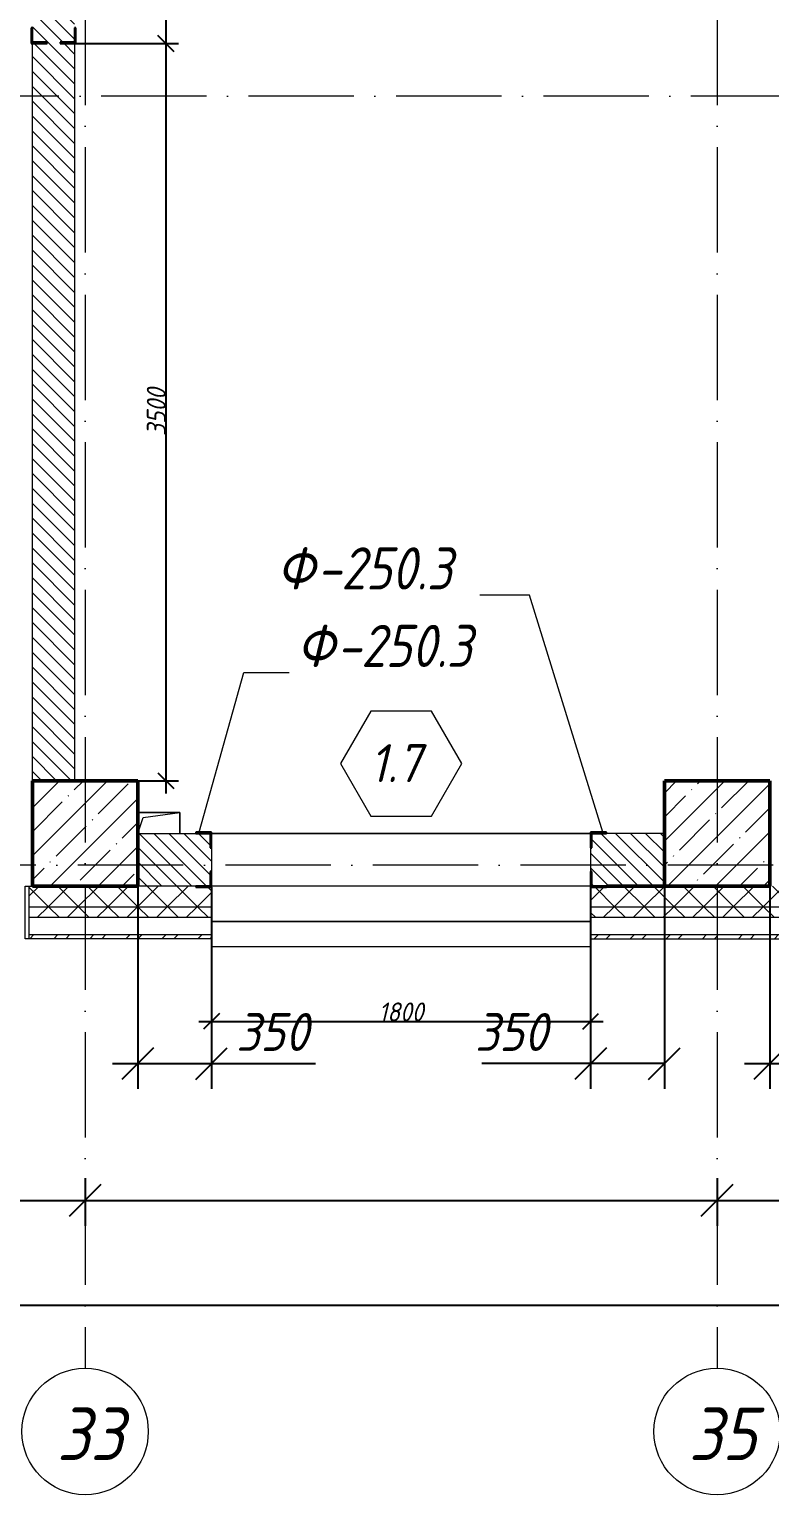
# Model space of a CAD drawing. Header units: millimetres. Extents: x -356862 to 418287, y 0 to 839748.
# Drawn here: x -129766 to -126251, y 597008 to 603965 of the extents above; entities that cross this region are included whole.
import ezdxf

# ---------------------------------------------------------------- set-up
doc = ezdxf.new("R2010")
doc.units = ezdxf.units.MM
doc.linetypes.add('50_200_ШТРИХ_1Т_ш5_п1_п1_', pattern=[700, 500, -100, 0, -100])
for name, color, linetype, lineweight in [('A-____-____-DIMS', 7, 'Continuous', 9), ('A-DOOR-____-IDEN', 7, 'Continuous', 9), ('A-DOOR-____-OTLN', 7, 'Continuous', 9), ('A-FLOR-____-OTLN', 7, 'Continuous', 9), ('A-GENM-____-IDEN', 7, 'Continuous', 9), ('A-GENM-____-MCUT', 7, 'Continuous', 25), ('A-GENM-____-OTLN', 7, 'Continuous', 9), ('A-GENM-____-OTLN-1', 7, 'Continuous', 25), ('A-GLAZ-____-OTLN', 7, 'Continuous', 9), ('A-WALL-____-MCUT', 7, 'Continuous', 13), ('A-WALL-____-MCUT-1', 7, 'Continuous', 9), ('A-WALL-____-MCUT-2', 7, 'Continuous', 50), ('A-WALL-____-OTLN', 7, 'Continuous', 9), ('A-WALL-____-PATT-1', 7, 'Continuous', 9), ('S-COLS-____-MCUT', 7, 'Continuous', 50), ('S-COLS-____-OTLN', 7, 'Continuous', 9), ('S-GRID-____-IDEN', 7, 'Continuous', 9), ('S-GRID-____-OTLN-1', 7, '50_200_ШТРИХ_1Т_ш5_п1_п1_', 9)]:
    doc.layers.add(name, color=color, linetype=linetype, lineweight=lineweight)
for name, color, linetype, lineweight, true_color in [('A-DOOR-____-OTLN-1', 7, 'Continuous', 9, 0xffffff), ('A-WALL-____-MCUT-4', 7, 'Continuous', 13, 0x000000), ('A-WALL-____-MCUT-7', 7, 'Continuous', 9, 0x000000), ('A-WALL-____-OTLN-2', 7, 'Continuous', 13, 0x000000), ('A-WALL-____-PATT-2', 7, 'Continuous', 9, 0x787878), ('A-WALL-____-PATT-3', 9, 'Continuous', 9, 0x808080), ('A-WALL-FNSH-MCUT-3', 7, 'Continuous', 9, 0x000000)]:
    doc.layers.add(name, color=color, linetype=linetype, lineweight=lineweight, true_color=true_color)
doc.styles.add('ISOCPEUR_I', font='isocpeui.ttf', dxfattribs={"width": 0.9, "height": 2.5})
doc.styles.add('ISOCPEUR_I_10', font='isocpeui.ttf', dxfattribs={"width": 0.9, "height": 180})
doc.styles.add('ISOCPEUR_I_12', font='isocpeui.ttf', dxfattribs={"width": 0.9, "height": 180})
doc.styles.add('ISOCPEUR_I_14', font='isocpeui.ttf', dxfattribs={"width": 0.9, "height": 180})
doc.styles.add('ISOCPEUR_I_2', font='isocpeui.ttf', dxfattribs={"width": 0.85, "height": 2.3})
doc.styles.add('ISOCPEUR_I_7', font='isocpeui.ttf', dxfattribs={"width": 0.9, "height": 90})
doc.dimstyles.new('ISO-1_8_0_9К_СРЕДНИЙ_Кладочные_2', dxfattribs={"dimscale": 304.8, "dimtxt": 89.638306, "dimasz": 0.246063, "dimexe": 0.19685, "dimexo": 0, "dimgap": 0, "dimtad": 1, "dimdec": 3, "dimrnd": 0.001, "dimdsep": 46, "dimtxsty": 'ISOCPEUR_I_7', "dimblk1": 'OBLIQUE', "dimblk2": 'OBLIQUE', "dimsah": 1, "dimcen": 0.09, "dimdle": 0.19685, "dimazin": 0, "dimtfac": 1, "dimtdec": 4, "dimtix": 1, "dimtmove": 1, "dimatfit": 3, "dimfxl": 1, "dimtvp": 1, "dimtolj": 1, "dimtzin": 0, "dimarcsym": 2})
doc.dimstyles.new('ISO-1_8_0_9К_СРЕДНИЙ_Кладочные_3', dxfattribs={"dimscale": 304.8, "dimtxt": 179.276612, "dimasz": 0.492126, "dimexe": 0.393701, "dimexo": 0, "dimgap": 0, "dimtad": 1, "dimdec": 3, "dimrnd": 0.001, "dimdsep": 46, "dimtxsty": 'ISOCPEUR_I_10', "dimblk1": 'OBLIQUE', "dimblk2": 'OBLIQUE', "dimsah": 1, "dimcen": 0.09, "dimdle": 0.393701, "dimazin": 0, "dimtfac": 1, "dimtdec": 4, "dimtix": 1, "dimtmove": 0, "dimatfit": 3, "dimfxl": 1, "dimtvp": 1, "dimtolj": 1, "dimtzin": 0, "dimarcsym": 2})
doc.dimstyles.new('ISO-2_5_0_9К_БОЛЬШОЙ_ОСИ', dxfattribs={"dimscale": 304.8, "dimtxt": 248.995294, "dimasz": 0.492126, "dimexe": 0.393701, "dimexo": 0, "dimgap": 0, "dimtad": 1, "dimdec": 0, "dimzin": 0, "dimdsep": 46, "dimtxsty": 'ISOCPEUR_I', "dimblk1": 'OBLIQUE', "dimblk2": 'OBLIQUE', "dimsah": 1, "dimcen": 0.09, "dimdle": 0.393701, "dimazin": 0, "dimtfac": 1, "dimtdec": 4, "dimtix": 1, "dimtmove": 0, "dimatfit": 3, "dimfxl": 1, "dimtvp": 1, "dimtolj": 1, "dimtzin": 0, "dimarcsym": 2})
pattern_1 = [(135, (-175000.736, 544716.51), (-35.35534, -35.35534), [])]
pattern_2 = [(45, (-175000.74, 544716.51), (-70.71068, 70.71068), []), (135, (-175000.74, 544716.51), (-70.71068, -70.71068), [])]

# ---------------------------------------------------------------- blocks, each defined once
blk = doc.blocks.new('BSC_Колонна _Прямоугольная - 500х500-V59-АР1_Кладочный план 1 этажа в осях 1-64_Ю-ЯЯ')
at = {"layer": 'S-COLS-____-OTLN'}
h = blk.add_hatch(dxfattribs=at)
h.set_pattern_fill('FP_59', color=256, style=0, pattern_type=2)
h.set_pattern_definition([(45, (-48500, -55431.04), (-114.04925, 114.04925), []), (45, (-48385.95, -55431.04), (-114.04925, 114.04925), [201.613, -40.323, 3.353, -36.97])])
h.paths.add_polyline_path([(-250, -250), (250, -250), (250, 250), (-250, 250), (-250, 179.4)], flags=0)
at = {"layer": 'S-COLS-____-MCUT'}
for p, q in [((250, 250), (-250, 250)), ((-250, 250), (-250, -250)), ((250, -250), (250, 250)), ((-250, -250), (250, -250))]:
    blk.add_line(p, q, dxfattribs=at)
blk = doc.blocks.new('BSC_Колонна _Прямоугольная - 500х500-V89-АР1_Кладочный план 1 этажа в осях 1-64_Ю-ЯЯ')
at = {"layer": 'S-COLS-____-OTLN'}
h = blk.add_hatch(dxfattribs=at)
h.set_pattern_fill('FP_91', color=256, style=0, pattern_type=2)
h.set_pattern_definition([(45, (-45500, -55431.04), (-114.04925, 114.04925), []), (45, (-45385.95, -55431.04), (-114.04925, 114.04925), [201.613, -40.323, 3.353, -36.97])])
h.paths.add_polyline_path([(-250, -250), (250, -250), (250, 250), (-250, 250), (-250, 179.4)], flags=0)
at = {"layer": 'S-COLS-____-MCUT'}
for p, q in [((250, 250), (-250, 250)), ((-250, 250), (-250, -250)), ((250, -250), (250, 250)), ((-250, -250), (250, -250))]:
    blk.add_line(p, q, dxfattribs=at)
blk = doc.blocks.new('Проем_Дверь_Прямоугольный - 1800х2700h_оконные проемы-25805030-АР1_Кладочный план 1 этажа в осях 1-64_Ю-ЯЯ')
at = {"layer": 'A-DOOR-____-OTLN-1'}
for p, q in [((900, 125), (-900, 125)), ((900, -125), (-900, -125))]:
    blk.add_line(p, q, dxfattribs=at)
blk = doc.blocks.new('Фахверк_СКБ_Уголок - 250_2700-27497298-АР1_Кладочный план 1 этажа в осях 1-64_Ю-ЯЯ')
at = {"layer": 'A-GENM-____-MCUT'}
for p, q in [((200, 181), (125, 181)), ((125, 181), (125, 106)), ((131, 106), (131, 175)), ((131, 175), (200, 175)), ((200, 175), (200, 181)), ((125, 106), (131, 106)), ((131, -6), (125, -6)), ((125, -6), (125, -81)), ((131, -75), (131, -6)), ((125, -81), (200, -81)), ((200, -75), (131, -75)), ((200, -81), (200, -75))]:
    blk.add_line(p, q, dxfattribs=at)
blk = doc.blocks.new('Фахверк_СКБ_Уголок - 200_3600-27915153-АР1_Кладочный план 1 этажа в осях 1-64_Ю-ЯЯ')
at = {"layer": 'A-GENM-____-MCUT'}
for p, q in [((125, 156), (50, 156)), ((50, 156), (50, 150)), ((50, 150), (119, 150)), ((119, 150), (119, 81)), ((125, 81), (125, 156)), ((119, 81), (125, 81)), ((125, 19), (119, 19)), ((119, 19), (119, -50)), ((125, -56), (125, 19)), ((119, -50), (50, -50)), ((50, -50), (50, -56)), ((50, -56), (125, -56))]:
    blk.add_line(p, q, dxfattribs=at)
blk = doc.blocks.new('AR_Отверстие прямоугольное _в плите_ - AR_Отверстие прямоугольное _в плите_-V215-АР1_Кладочный план 1 этажа в осях 1-64_Ю-ЯЯ')
at = {"layer": 'A-GENM-____-OTLN'}
for p, q in [((100, 50), (-100, 50)), ((-100, -50), (-75, 25)), ((-75, 25), (100, 50)), ((100, -50), (100, 50))]:
    blk.add_line(p, q, dxfattribs=at)
blk = doc.blocks.new('Отлив_СКБ - Отлив витража_120_НВФ-31885687-АР1_Кладочный план 1 этажа в осях 1-64_Ю-ЯЯ')
at = {"layer": 'A-GLAZ-____-OTLN'}
for p, q in [((0, 0), (1800, 0)), ((1800, -2), (0, -2)), ((0, -120), (0, -83)), ((0, -120), (1800, -120)), ((1800, -83), (1800, -120))]:
    blk.add_line(p, q, dxfattribs=at)
blk = doc.blocks.new('Стены 3 - Стены 4-31194751-АР1_Кладочный план 1 этажа в осях 1-64_Ю-ЯЯ')
at = {"layer": 'A-WALL-____-MCUT'}
for p, q in [((-1798.5, 41010.2), (-1798.5, 41030.2)), ((-1798.5, 41030.2), (-1548.5, 41030.2)), ((-1798.5, 41010.2), (-1548.5, 41010.2)), ((-1548.5, 41030.2), (-1548.5, 41010.2))]:
    blk.add_line(p, q, dxfattribs=at)
blk = doc.blocks.new('Ось сетки - Круг_Ø6_00__ISO-2_5_0_9K_-25732049-АР1_Кладочный план 1 этажа в осях 1-64_Ю-ЯЯ')
at = {"layer": 'S-GRID-____-IDEN'}
blk.add_circle((0, 0), 3, dxfattribs=at)
blk = doc.blocks.new('_Oblique')
at = {"color": 0, "linetype": 'ByBlock', "lineweight": -2}
blk.add_line((-0.5, -0.5), (0.5, 0.5), dxfattribs=at)
blk = doc.blocks.new('*D11932')
at = {"layer": 'A-____-____-DIMS', "color": 0, "lineweight": -2, "transparency": 16777216}
for p, q in [((-130050.7, 598511), (-130050.7, 598285)), ((-129500.7, 598511), (-129500.7, 598285)), ((-130170.7, 598405), (-129380.7, 598405))]:
    blk.add_line(p, q, dxfattribs=at)
at = {"layer": 'Defpoints', "color": 0, "transparency": 16777216}
for p in [(-130050.7, 598511), (-129500.7, 598511), (-129500.7, 598405)]:
    blk.add_point(p, dxfattribs=at)
at = {"layer": 'A-____-____-DIMS', "color": 0, "lineweight": -2, "transparency": 16777216, "xscale": 150, "yscale": 150, "zscale": 150, "rotation": 180}
blk.add_blockref('_Oblique', (-130050.7, 598405), dxfattribs=at)
at = {"layer": 'A-____-____-DIMS', "color": 0, "lineweight": -2, "transparency": 16777216, "xscale": 150, "yscale": 150, "zscale": 150}
blk.add_blockref('_Oblique', (-129500.7, 598405), dxfattribs=at)
at = {"layer": 'A-____-____-DIMS', "color": 0, "transparency": 16777216, "insert": (-129775.7, 598406.2), "char_height": 2.5, "width": 568.858, "attachment_point": 5, "style": 'ISOCPEUR_I'}
blk.add_mtext('\\A1;550', dxfattribs=at)
blk = doc.blocks.new('*D11933')
at = {"layer": 'A-____-____-DIMS', "color": 0, "lineweight": -2, "transparency": 16777216}
for p, q in [((-129500.7, 598511), (-129500.7, 598285)), ((-126500.7, 598511), (-126500.7, 598285)), ((-129620.7, 598405), (-126380.7, 598405))]:
    blk.add_line(p, q, dxfattribs=at)
at = {"layer": 'Defpoints', "color": 0, "transparency": 16777216}
for p in [(-129500.7, 598511), (-126500.7, 598511), (-126500.7, 598405)]:
    blk.add_point(p, dxfattribs=at)
at = {"layer": 'A-____-____-DIMS', "color": 0, "lineweight": -2, "transparency": 16777216, "xscale": 150, "yscale": 150, "zscale": 150, "rotation": 180}
blk.add_blockref('_Oblique', (-129500.7, 598405), dxfattribs=at)
at = {"layer": 'A-____-____-DIMS', "color": 0, "lineweight": -2, "transparency": 16777216, "xscale": 150, "yscale": 150, "zscale": 150}
blk.add_blockref('_Oblique', (-126500.7, 598405), dxfattribs=at)
at = {"layer": 'A-____-____-DIMS', "color": 0, "transparency": 16777216, "insert": (-128000.7, 598406.2), "char_height": 2.5, "width": 758.478, "attachment_point": 5, "style": 'ISOCPEUR_I'}
blk.add_mtext('\\A1;3000', dxfattribs=at)
blk = doc.blocks.new('*D11934')
at = {"layer": 'A-____-____-DIMS', "color": 0, "lineweight": -2, "transparency": 16777216}
for p, q in [((-126500.7, 598511), (-126500.7, 598285)), ((-120500.7, 598511), (-120500.7, 598285)), ((-126620.7, 598405), (-120380.7, 598405))]:
    blk.add_line(p, q, dxfattribs=at)
at = {"layer": 'Defpoints', "color": 0, "transparency": 16777216}
for p in [(-126500.7, 598511), (-120500.7, 598511), (-120500.7, 598405)]:
    blk.add_point(p, dxfattribs=at)
at = {"layer": 'A-____-____-DIMS', "color": 0, "lineweight": -2, "transparency": 16777216, "xscale": 150, "yscale": 150, "zscale": 150, "rotation": 180}
blk.add_blockref('_Oblique', (-126500.7, 598405), dxfattribs=at)
at = {"layer": 'A-____-____-DIMS', "color": 0, "lineweight": -2, "transparency": 16777216, "xscale": 150, "yscale": 150, "zscale": 150}
blk.add_blockref('_Oblique', (-120500.7, 598405), dxfattribs=at)
at = {"layer": 'A-____-____-DIMS', "color": 0, "transparency": 16777216, "insert": (-123500.7, 598406.2), "char_height": 2.5, "width": 758.478, "attachment_point": 5, "style": 'ISOCPEUR_I'}
blk.add_mtext('\\A1;6000', dxfattribs=at)
blk = doc.blocks.new('*D12009')
at = {"layer": 'A-____-____-DIMS', "color": 0, "lineweight": -2, "transparency": 16777216}
for p, q in [((-177350.7, 598014.2), (-177350.7, 597788.2)), ((-103950.7, 598014.2), (-103950.7, 597788.2)), ((-177470.7, 597908.2), (-103830.7, 597908.2))]:
    blk.add_line(p, q, dxfattribs=at)
at = {"layer": 'Defpoints', "color": 0, "transparency": 16777216}
for p in [(-177350.7, 598014.2), (-103950.7, 598014.2), (-103950.7, 597908.2)]:
    blk.add_point(p, dxfattribs=at)
at = {"layer": 'A-____-____-DIMS', "color": 0, "lineweight": -2, "transparency": 16777216, "xscale": 150, "yscale": 150, "zscale": 150, "rotation": 180}
blk.add_blockref('_Oblique', (-177350.7, 597908.2), dxfattribs=at)
at = {"layer": 'A-____-____-DIMS', "color": 0, "lineweight": -2, "transparency": 16777216, "xscale": 150, "yscale": 150, "zscale": 150}
blk.add_blockref('_Oblique', (-103950.7, 597908.2), dxfattribs=at)
at = {"layer": 'A-____-____-DIMS', "color": 0, "transparency": 16777216, "insert": (-140650.7, 597909.4), "char_height": 2.5, "width": 971.082, "attachment_point": 5, "style": 'ISOCPEUR_I'}
blk.add_mtext('\\A1;73400', dxfattribs=at)
blk = doc.blocks.new('Марка проема - марка проема-27336095-АР1_Кладочный план 1 этажа в осях 1-64_Ю-ЯЯ')
at = {"layer": 'A-DOOR-____-IDEN'}
for p, q in [((-1.439, 0.159), (-2.877, -2.333)), ((1.439, 0.159), (-1.439, 0.159)), ((2.877, -2.333), (1.439, 0.159)), ((-2.877, -2.333), (-1.439, -4.825)), ((1.439, -4.825), (2.877, -2.333)), ((-1.439, -4.825), (1.439, -4.825))]:
    blk.add_line(p, q, dxfattribs=at)
blk = doc.blocks.new('*D12299')
at = {"layer": 'A-____-____-DIMS', "color": 0, "lineweight": -2, "transparency": 16777216}
for p, q in [((-129250.7, 599897.6), (-129250.7, 598934.8)), ((-128900.7, 599891.6), (-128900.7, 598934.8)), ((-129370.7, 599054.8), (-128900.7, 599054.8)), ((-128900.7, 599054.8), (-128406.6, 599054.8))]:
    blk.add_line(p, q, dxfattribs=at)
at = {"layer": 'Defpoints', "color": 0, "transparency": 16777216}
for p in [(-129250.7, 599897.6), (-128900.7, 599891.6), (-128900.7, 599054.8)]:
    blk.add_point(p, dxfattribs=at)
at = {"layer": 'A-____-____-DIMS', "color": 0, "lineweight": -2, "transparency": 16777216, "xscale": 150, "yscale": 150, "zscale": 150, "rotation": 180}
blk.add_blockref('_Oblique', (-129250.7, 599054.8), dxfattribs=at)
at = {"layer": 'A-____-____-DIMS', "color": 0, "lineweight": -2, "transparency": 16777216, "xscale": 150, "yscale": 150, "zscale": 150}
blk.add_blockref('_Oblique', (-128900.7, 599054.8), dxfattribs=at)
at = {"layer": 'A-____-____-DIMS', "color": 0, "transparency": 16777216, "insert": (-128783.5, 599294.8), "char_height": 180, "width": 409.578, "attachment_point": 1, "line_spacing_factor": 1.149209, "style": 'ISOCPEUR_I_10'}
blk.add_mtext('\\A1;350', dxfattribs=at)
blk = doc.blocks.new('*D12300')
at = {"layer": 'A-____-____-DIMS', "color": 0, "lineweight": -2, "transparency": 16777216}
for p, q in [((-128900.7, 599891.6), (-128900.7, 599195)), ((-127100.7, 599891.6), (-127100.7, 599195)), ((-128960.7, 599255), (-127040.7, 599255))]:
    blk.add_line(p, q, dxfattribs=at)
at = {"layer": 'Defpoints', "color": 0, "transparency": 16777216}
for p in [(-128900.7, 599891.6), (-127100.7, 599891.6), (-127100.7, 599255)]:
    blk.add_point(p, dxfattribs=at)
at = {"layer": 'A-____-____-DIMS', "color": 0, "lineweight": -2, "transparency": 16777216, "xscale": 75, "yscale": 75, "zscale": 75, "rotation": 180}
blk.add_blockref('_Oblique', (-128900.7, 599255), dxfattribs=at)
at = {"layer": 'A-____-____-DIMS', "color": 0, "lineweight": -2, "transparency": 16777216, "xscale": 75, "yscale": 75, "zscale": 75}
blk.add_blockref('_Oblique', (-127100.7, 599255), dxfattribs=at)
at = {"layer": 'A-____-____-DIMS', "color": 0, "transparency": 16777216, "insert": (-128000.7, 599300), "char_height": 90, "width": 504.733, "attachment_point": 5, "style": 'ISOCPEUR_I_7'}
blk.add_mtext('\\A1;1800', dxfattribs=at)
blk = doc.blocks.new('*D12301')
at = {"layer": 'A-____-____-DIMS', "color": 0, "lineweight": -2, "transparency": 16777216}
for p, q in [((-127100.7, 599891.6), (-127100.7, 598934.8)), ((-126750.7, 599897.6), (-126750.7, 598934.8)), ((-127100.7, 599054.8), (-127616.6, 599054.8)), ((-126750.7, 599054.8), (-127220.7, 599054.8))]:
    blk.add_line(p, q, dxfattribs=at)
at = {"layer": 'Defpoints', "color": 0, "transparency": 16777216}
for p in [(-127100.7, 599891.6), (-126750.7, 599897.6), (-126750.7, 599054.8)]:
    blk.add_point(p, dxfattribs=at)
at = {"layer": 'A-____-____-DIMS', "color": 0, "lineweight": -2, "transparency": 16777216, "xscale": 150, "yscale": 150, "zscale": 150, "rotation": 180}
blk.add_blockref('_Oblique', (-127100.7, 599054.8), dxfattribs=at)
at = {"layer": 'A-____-____-DIMS', "color": 0, "lineweight": -2, "transparency": 16777216, "xscale": 150, "yscale": 150, "zscale": 150}
blk.add_blockref('_Oblique', (-126750.7, 599054.8), dxfattribs=at)
at = {"layer": 'A-____-____-DIMS', "color": 0, "transparency": 16777216, "insert": (-127649.3, 599294.8), "char_height": 180, "width": 409.578, "attachment_point": 1, "line_spacing_factor": 1.149209, "style": 'ISOCPEUR_I_10'}
blk.add_mtext('\\A1;350', dxfattribs=at)
blk = doc.blocks.new('*D12302')
at = {"layer": 'A-____-____-DIMS', "color": 0, "lineweight": -2, "transparency": 16777216}
for p, q in [((-126250.7, 599897.6), (-126250.7, 598934.8)), ((-125900.7, 599891.6), (-125900.7, 598934.8)), ((-126370.7, 599054.8), (-125900.7, 599054.8)), ((-125900.7, 599054.8), (-125406.6, 599054.8))]:
    blk.add_line(p, q, dxfattribs=at)
at = {"layer": 'Defpoints', "color": 0, "transparency": 16777216}
for p in [(-126250.7, 599897.6), (-125900.7, 599891.6), (-125900.7, 599054.8)]:
    blk.add_point(p, dxfattribs=at)
at = {"layer": 'A-____-____-DIMS', "color": 0, "lineweight": -2, "transparency": 16777216, "xscale": 150, "yscale": 150, "zscale": 150, "rotation": 180}
blk.add_blockref('_Oblique', (-126250.7, 599054.8), dxfattribs=at)
at = {"layer": 'A-____-____-DIMS', "color": 0, "lineweight": -2, "transparency": 16777216, "xscale": 150, "yscale": 150, "zscale": 150}
blk.add_blockref('_Oblique', (-125900.7, 599054.8), dxfattribs=at)
at = {"layer": 'A-____-____-DIMS', "color": 0, "transparency": 16777216, "insert": (-125783.5, 599294.8), "char_height": 180, "width": 409.578, "attachment_point": 1, "line_spacing_factor": 1.149209, "style": 'ISOCPEUR_I_10'}
blk.add_mtext('\\A1;350', dxfattribs=at)
blk = doc.blocks.new('*D12320')
at = {"layer": 'A-____-____-DIMS', "color": 0, "lineweight": -2, "transparency": 16777216}
for p, q in [((-129117.8, 607457.6), (-129117.8, 603837.6)), ((-129550.7, 607397.6), (-129057.8, 607397.6)), ((-129544.7, 603897.6), (-129057.8, 603897.6))]:
    blk.add_line(p, q, dxfattribs=at)
at = {"layer": 'Defpoints', "color": 0, "transparency": 16777216}
for p in [(-129550.7, 607397.6), (-129544.7, 603897.6), (-129117.8, 603897.6)]:
    blk.add_point(p, dxfattribs=at)
at = {"layer": 'A-____-____-DIMS', "color": 0, "lineweight": -2, "transparency": 16777216, "xscale": 75, "yscale": 75, "zscale": 75}
for p, rotation in [((-129117.8, 607397.6), 90), ((-129117.8, 603897.6), 270)]:
    blk.add_blockref('_Oblique', p, dxfattribs=dict(at, rotation=rotation))
at = {"layer": 'A-____-____-DIMS', "color": 0, "transparency": 16777216, "insert": (-129162.8, 605647.6), "char_height": 90, "width": 546.104, "attachment_point": 5, "rotation": 90, "style": 'ISOCPEUR_I_7'}
blk.add_mtext('\\A1;3500', dxfattribs=at)
blk = doc.blocks.new('*D12321')
at = {"layer": 'A-____-____-DIMS', "color": 0, "lineweight": -2, "transparency": 16777216}
for p, q in [((-129117.8, 603957.6), (-129117.8, 600337.6)), ((-129544.7, 603897.6), (-129057.8, 603897.6)), ((-129550.7, 600397.6), (-129057.8, 600397.6))]:
    blk.add_line(p, q, dxfattribs=at)
at = {"layer": 'Defpoints', "color": 0, "transparency": 16777216}
for p in [(-129544.7, 603897.6), (-129550.7, 600397.6), (-129117.8, 600397.6)]:
    blk.add_point(p, dxfattribs=at)
at = {"layer": 'A-____-____-DIMS', "color": 0, "lineweight": -2, "transparency": 16777216, "xscale": 75, "yscale": 75, "zscale": 75}
for p, rotation in [((-129117.8, 603897.6), 90), ((-129117.8, 600397.6), 270)]:
    blk.add_blockref('_Oblique', p, dxfattribs=dict(at, rotation=rotation))
at = {"layer": 'A-____-____-DIMS', "color": 0, "transparency": 16777216, "insert": (-129162.8, 602147.6), "char_height": 90, "width": 546.104, "attachment_point": 5, "rotation": 90, "style": 'ISOCPEUR_I_7'}
blk.add_mtext('\\A1;3500', dxfattribs=at)

msp = doc.modelspace()

# ---------------------------------------------------------------- hatches: boundary and pattern name
at = {"layer": 'A-WALL-____-PATT-1'}
h = msp.add_hatch(dxfattribs=at)
h.set_pattern_fill('FP_6', color=256, style=0, pattern_type=2)
h.set_pattern_definition(pattern_1)
h.paths.add_polyline_path([(-127025.7357, 599897.5526), (-126750.7357, 599897.5526), (-126750.7357, 600147.5526), (-127094.7357, 600147.5526), (-127094.7357, 600078.5526), (-127100.7357, 600078.5526), (-127100.7357, 599966.5526), (-127094.7357, 599966.5526), (-127094.7357, 599897.5526)], flags=0)
h.paths.add_polyline_path([(-129061.2074, 599897.5526), (-128906.7357, 599897.5526), (-128906.7357, 599966.5526), (-128900.7357, 599966.5526), (-128900.7357, 600078.5526), (-128906.7357, 600078.5526), (-128906.7357, 600147.5526), (-129250.7357, 600147.5526), (-129250.7357, 599897.5526)], flags=0)
at = {"layer": 'A-WALL-____-PATT-2'}
h = msp.add_hatch(dxfattribs=at)
h.set_pattern_fill('FP_1', color=256, style=0, pattern_type=2)
h.set_pattern_definition(pattern_2)
h.paths.add_polyline_path([(-123758.8145, 599797.5526), (-122900.7357, 599797.5526), (-122900.7357, 599891.5526), (-122975.7357, 599891.5526), (-122975.7357, 599897.5526), (-124025.7357, 599897.5526), (-124025.7357, 599891.5526), (-124100.7357, 599891.5526), (-124100.7357, 599797.5526), (-124025.7357, 599797.5526)], flags=0)
h.paths.add_polyline_path([(-129503.0734, 599797.5526), (-128900.7357, 599797.5526), (-128900.7357, 599891.5526), (-128975.7357, 599891.5526), (-128975.7357, 599897.5526), (-129765.7357, 599897.5526), (-129765.7357, 599797.5526)], flags=0)
h.paths.add_polyline_path([(-114500.7357, 599797.5526), (-114500.7357, 599897.5526), (-115025.7357, 599897.5526), (-115025.7357, 599891.5526), (-115100.7357, 599891.5526), (-115100.7357, 599797.5526), (-114921.4931, 599797.5526)], flags=0)
h.paths.add_polyline_path([(-127100.7357, 599797.5526), (-125900.7357, 599797.5526), (-125900.7357, 599891.5526), (-125975.7357, 599891.5526), (-125975.7357, 599897.5526), (-127025.7357, 599897.5526), (-127025.7357, 599891.5526), (-127100.7357, 599891.5526)], flags=0)
h.paths.add_polyline_path([(-116900.7357, 599797.5526), (-116900.7357, 599891.5526), (-116975.7357, 599891.5526), (-116975.7357, 599897.5526), (-118025.7357, 599897.5526), (-118025.7357, 599891.5526), (-118100.7357, 599891.5526), (-118100.7357, 599797.5526), (-117130.8234, 599797.5526)], flags=0)
h.paths.add_polyline_path([(-121025.7357, 599797.5526), (-119900.7357, 599797.5526), (-119900.7357, 599891.5526), (-119975.7357, 599891.5526), (-119975.7357, 599897.5526), (-121025.7357, 599897.5526), (-121025.7357, 599891.5526), (-121100.7357, 599891.5526), (-121100.7357, 599797.5526)], flags=0)
h = msp.add_hatch(dxfattribs=at)
h.set_pattern_fill('FP_1', color=256, style=0, pattern_type=2)
h.set_pattern_definition(pattern_2)
h.paths.add_polyline_path([(-121100.7357, 599747.5526), (-119900.7357, 599747.5526), (-119900.7357, 599797.5526), (-121100.7357, 599797.5526)], flags=0)
h.paths.add_polyline_path([(-129503.0734, 599747.5526), (-128900.7357, 599747.5526), (-128900.7357, 599797.5526), (-129765.7357, 599797.5526), (-129765.7357, 599747.5526)], flags=0)
h.paths.add_polyline_path([(-114500.7357, 599747.5526), (-114500.7357, 599797.5526), (-115100.7357, 599797.5526), (-115100.7357, 599747.5526), (-114921.4931, 599747.5526)], flags=0)
h.paths.add_polyline_path([(-117130.8234, 599747.5526), (-116900.7357, 599747.5526), (-116900.7357, 599797.5526), (-118100.7357, 599797.5526), (-118100.7357, 599747.5526), (-117572.6895, 599747.5526)], flags=0)
h.paths.add_polyline_path([(-127100.7357, 599747.5526), (-125900.7357, 599747.5526), (-125900.7357, 599797.5526), (-127100.7357, 599797.5526)], flags=0)
h.paths.add_polyline_path([(-124100.7357, 599747.5526), (-122900.7357, 599747.5526), (-122900.7357, 599797.5526), (-124100.7357, 599797.5526)], flags=0)
h = msp.add_hatch(dxfattribs=at)
h.set_pattern_fill('FP_3', color=256, style=0, pattern_type=2)
h.set_pattern_definition([(45, (-175000.74, 544716.51), (-85.53659, 85.53659), []), (45, (-174943.71, 544716.51), (-85.53659, 85.53659), [])])
h.paths.add_polyline_path([(-116900.7357, 599647.5526), (-116900.7357, 599667.5526), (-118100.7357, 599667.5526), (-118100.7357, 599647.5526), (-117130.8234, 599647.5526)], flags=0)
h.paths.add_polyline_path([(-114380.7357, 599647.5526), (-114380.7357, 599667.5526), (-115100.7357, 599667.5526), (-115100.7357, 599647.5526), (-114921.4931, 599647.5526)], flags=0)
h.paths.add_polyline_path([(-126410.0109, 599647.5526), (-125900.7357, 599647.5526), (-125900.7357, 599667.5526), (-127100.7357, 599667.5526), (-127100.7357, 599647.5526)], flags=0)
h.paths.add_polyline_path([(-128900.7357, 599647.5526), (-128900.7357, 599667.5526), (-129765.7357, 599667.5526), (-129765.7357, 599647.5526), (-129061.2074, 599647.5526)], flags=0)
h.paths.add_polyline_path([(-124100.7357, 599647.5526), (-122900.7357, 599647.5526), (-122900.7357, 599667.5526), (-124100.7357, 599667.5526)], flags=0)
h.paths.add_polyline_path([(-121100.7357, 599647.5526), (-119900.7357, 599647.5526), (-119900.7357, 599667.5526), (-121100.7357, 599667.5526)], flags=0)
at = {"layer": 'A-WALL-____-PATT-3'}
h = msp.add_hatch(dxfattribs=at)
h.set_pattern_fill('FP_6', color=256, style=0, pattern_type=2)
h.set_pattern_definition(pattern_1)
h.paths.add_polyline_path([(-129550.7357, 600397.5526), (-129550.7357, 603897.5526), (-129619.7357, 603897.5526), (-129619.7357, 603903.5526), (-129550.7357, 603903.5526), (-129550.7357, 607397.5526), (-129750.7357, 607397.5526), (-129750.7357, 603903.5526), (-129681.7357, 603903.5526), (-129681.7357, 603897.5526), (-129750.7357, 603897.5526), (-129750.7357, 600397.5526)], flags=0)

# ---------------------------------------------------------------- linework, layer by layer
at = {"layer": 'A-FLOR-____-OTLN'}
for p, q in [((-129250.7357, 600247.5526), (-129050.7357, 600247.5526)), ((-129050.7357, 600247.5526), (-129050.7357, 600147.5526))]:
    msp.add_line(p, q, dxfattribs=at)
at = {"layer": 'A-GENM-____-IDEN'}
for p, q in [((-127390.843, 601278.5836), (-127626.632, 601278.5836)), ((-127042.4024, 600153.5526), (-127390.843, 601278.5836)), ((-128959.069, 600153.5526), (-128747.1122, 600910.6891)), ((-128747.1122, 600910.6891), (-128532.1997, 600910.6891))]:
    msp.add_line(p, q, dxfattribs=at)
at = {"layer": 'A-WALL-____-MCUT'}
for p, q in [((-129765.7357, 599897.5526), (-129750.7357, 599897.5526)), ((-129765.7357, 599667.5526), (-129765.7357, 599897.5526)), ((-128900.7357, 599667.5526), (-128900.7357, 599891.5526)), ((-127100.7357, 599667.5526), (-127100.7357, 599891.5526)), ((-129765.7357, 599667.5526), (-128900.7357, 599667.5526)), ((-127100.7357, 599667.5526), (-125900.7357, 599667.5526))]:
    msp.add_line(p, q, dxfattribs=at)
at = {"layer": 'A-WALL-____-MCUT-1'}
for p, q in [((-129250.7357, 600147.5526), (-128975.7357, 600147.5526)), ((-126750.7357, 600147.5526), (-127025.7357, 600147.5526)), ((-128900.7357, 600078.5526), (-128900.7357, 599966.5526)), ((-127100.7357, 600078.5526), (-127100.7357, 599966.5526))]:
    msp.add_line(p, q, dxfattribs=at)
at = {"layer": 'A-WALL-____-MCUT-2'}
for p, q in [((-129250.7357, 599897.5526), (-129250.7357, 599897.5526)), ((-127025.7357, 599897.5526), (-126750.7357, 599897.5526))]:
    msp.add_line(p, q, dxfattribs=at)
at = {"layer": 'A-WALL-____-MCUT-4'}
for p, q in [((-129750.7357, 600397.5526), (-129750.7357, 603897.5526)), ((-129550.7357, 603897.5526), (-129550.7357, 600397.5526))]:
    msp.add_line(p, q, dxfattribs=at)
at = {"layer": 'A-WALL-____-MCUT-7'}
for p, q in [((-128975.7357, 599897.5526), (-129250.7357, 599897.5526)), ((-126750.7357, 599897.5526), (-127025.7357, 599897.5526)), ((-128900.7357, 599797.5526), (-129765.7357, 599797.5526)), ((-125900.7357, 599797.5526), (-127100.7357, 599797.5526)), ((-128900.7357, 599747.5526), (-129765.7357, 599747.5526)), ((-125900.7357, 599747.5526), (-127100.7357, 599747.5526))]:
    msp.add_line(p, q, dxfattribs=at)
at = {"layer": 'A-WALL-____-OTLN'}
for p, q in [((-128900.7357, 600147.5526), (-127100.7357, 600147.5526)), ((-127100.7357, 599897.5526), (-128900.7357, 599897.5526))]:
    msp.add_line(p, q, dxfattribs=at)
at = {"layer": 'A-WALL-FNSH-MCUT-3'}
for p, q in [((-129765.7357, 599647.5526), (-129765.7357, 599667.5526)), ((-128900.7357, 599647.5526), (-129765.7357, 599647.5526)), ((-128900.7357, 599647.5526), (-128900.7357, 599667.5526)), ((-127100.7357, 599647.5526), (-127100.7357, 599667.5526)), ((-127100.7357, 599647.5526), (-125900.7357, 599647.5526))]:
    msp.add_line(p, q, dxfattribs=at)
at = {"layer": 'S-GRID-____-OTLN-1'}
for p, q in [((-129500.7357, 635609.362), (-129500.7357, 597608.0984)), ((-126500.7357, 635609.362), (-126500.7357, 597608.0984)), ((-99520.6953, 603647.5526), (-179669.5059, 603647.5526)), ((-70926.3291, 599997.5526), (-179669.5059, 599997.5526))]:
    msp.add_line(p, q, dxfattribs=at)

# ---------------------------------------------------------------- block references
at = {"layer": 'A-DOOR-____-IDEN', "xscale": 99.99999999999993, "yscale": 99.99999999999993, "zscale": 99.99999999999993}
msp.add_blockref('Марка проема - марка проема-27336095-АР1_Кладочный план 1 этажа в осях 1-64_Ю-ЯЯ', (-128000.7357, 600712.5526), dxfattribs=at)
at = {"layer": 'A-DOOR-____-OTLN'}
msp.add_blockref('Проем_Дверь_Прямоугольный - 1800х2700h_оконные проемы-25805030-АР1_Кладочный план 1 этажа в осях 1-64_Ю-ЯЯ', (-128000.7357, 600022.5526), dxfattribs=at)
at = {"layer": 'A-GENM-____-OTLN'}
msp.add_blockref('AR_Отверстие прямоугольное _в плите_ - AR_Отверстие прямоугольное _в плите_-V215-АР1_Кладочный план 1 этажа в осях 1-64_Ю-ЯЯ', (-129150.7357, 600197.5526), dxfattribs=at)
at = {"layer": 'A-GENM-____-OTLN-1'}
for name, p, rotation in [('Фахверк_СКБ_Уголок - 200_3600-27915153-АР1_Кладочный план 1 этажа в осях 1-64_Ю-ЯЯ', (-129700.7357, 604022.5526), 269.9999999999999), ('Фахверк_СКБ_Уголок - 250_2700-27497298-АР1_Кладочный план 1 этажа в осях 1-64_Ю-ЯЯ', (-128775.7357, 600072.5526), 180)]:
    msp.add_blockref(name, p, dxfattribs=dict(at, rotation=rotation))
msp.add_blockref('Фахверк_СКБ_Уголок - 250_2700-27497298-АР1_Кладочный план 1 этажа в осях 1-64_Ю-ЯЯ', (-127225.7357, 599972.5526), dxfattribs=at)
at = {"layer": 'A-GLAZ-____-OTLN'}
msp.add_blockref('Отлив_СКБ - Отлив витража_120_НВФ-31885687-АР1_Кладочный план 1 этажа в осях 1-64_Ю-ЯЯ', (-128900.7357, 599730.5526), dxfattribs=at)
at = {"layer": 'A-WALL-____-OTLN-2', "rotation": 89.9999999999999}
msp.add_blockref('Стены 3 - Стены 4-31194751-АР1_Кладочный план 1 этажа в осях 1-64_Ю-ЯЯ', (-88755.4937, 601446.0644), dxfattribs=at)
at = {"layer": 'S-COLS-____-OTLN'}
for name, p in [('BSC_Колонна _Прямоугольная - 500х500-V89-АР1_Кладочный план 1 этажа в осях 1-64_Ю-ЯЯ', (-129500.7357, 600147.5526)), ('BSC_Колонна _Прямоугольная - 500х500-V59-АР1_Кладочный план 1 этажа в осях 1-64_Ю-ЯЯ', (-126500.7357, 600147.5526))]:
    msp.add_blockref(name, p, dxfattribs=at)
at = {"layer": 'S-GRID-____-IDEN', "xscale": 99.99999999999993, "yscale": 99.99999999999993, "zscale": 99.99999999999993, "rotation": 180}
for p in [(-129500.7357, 597308.0984), (-126500.7357, 597308.0984)]:
    msp.add_blockref('Ось сетки - Круг_Ø6_00__ISO-2_5_0_9K_-25732049-АР1_Кладочный план 1 этажа в осях 1-64_Ю-ЯЯ', p, dxfattribs=at)

# ---------------------------------------------------------------- texts
at = {"layer": 'A-DOOR-____-IDEN', "insert": (-128148.5248, 600571.3721), "char_height": 180, "width": 310.253062, "attachment_point": 1, "style": 'ISOCPEUR_I_14'}
msp.add_mtext('1.7', dxfattribs=at)
at = {"layer": 'A-GENM-____-IDEN', "char_height": 200, "attachment_point": 1, "style": 'ISOCPEUR_I_2'}
for s, insert, width in [('\\fISOCPEUR|b0|i1|c204|p34|;\\W.9;Ф', (-128591.1887, 601505.6997), 230.886), ('-250.3', (-128400.6887, 601505.6997), 865.8225), ('\\fISOCPEUR|b0|i1|c204|p34|;\\W.9;Ф', (-128496.7563, 601137.8052), 230.886), ('-250.3', (-128306.2563, 601137.8052), 865.8225)]:
    msp.add_mtext(s, dxfattribs=dict(at, insert=insert, width=width))
at = {"layer": 'S-GRID-____-IDEN', "char_height": 250, "width": 404.0505, "attachment_point": 1, "style": 'ISOCPEUR_I_12'}
for s, insert in [('33', (-129635.1074, 597422.0321)), ('35', (-126635.1074, 597422.0321))]:
    msp.add_mtext(s, dxfattribs=dict(at, insert=insert))

# ---------------------------------------------------------------- dimensions: what is measured, and where the dimension line sits
at = {"layer": 'A-____-____-DIMS'}
for base, p1, p2, picture, middle in [((-129117.7619, 603897.5526), (-129550.7357, 607397.5526), (-129544.7357, 603897.5526), '*D12320', (-129162.7619, 605647.5526)), ((-129117.7619, 600397.5526), (-129544.7357, 603897.5526), (-129550.7357, 600397.5526), '*D12321', (-129162.7619, 602147.5526))]:
    dim = msp.add_linear_dim(base=base, p1=p1, p2=p2, angle=90, dimstyle='ISO-1_8_0_9К_СРЕДНИЙ_Кладочные_2', override={"dimpost": '<>', "dimfxl": 3500.005143}, dxfattribs=at)
    dim.commit()
    dim.dimension.update_dxf_attribs({"geometry": picture, "text_midpoint": middle})
for base, p1, p2, picture, middle in [((-128900.7357, 599054.8379), (-129250.7357, 599897.5526), (-128900.7357, 599891.5526), '*D12299', (-128578.6721, 599054.8379)), ((-126750.7357, 599054.8379), (-127100.7357, 599891.5526), (-126750.7357, 599897.5526), '*D12301', (-127444.5278, 599054.8379)), ((-125900.7357, 599054.8379), (-126250.7357, 599897.5526), (-125900.7357, 599891.5526), '*D12302', (-125578.6721, 599054.8379))]:
    dim = msp.add_linear_dim(base=base, p1=p1, p2=p2, dimstyle='ISO-1_8_0_9К_СРЕДНИЙ_Кладочные_3', override={"dimpost": '<>', "dimfxl": 350.051425}, dxfattribs=at)
    dim.commit()
    dim.dimension.update_dxf_attribs({"geometry": picture, "text_midpoint": middle, "dimtype": 160})
for base, p1, p2, dimstyle, override, picture, middle in [((-127100.7357, 599254.9777), (-128900.7357, 599891.5526), (-127100.7357, 599891.5526), 'ISO-1_8_0_9К_СРЕДНИЙ_Кладочные_2', {"dimpost": '<>', "dimfxl": 1800}, '*D12300', (-128000.7357, 599299.9777)), ((-129500.7357, 598404.9777), (-130050.7357, 598511.0437), (-129500.7357, 598511.0437), 'ISO-2_5_0_9К_БОЛЬШОЙ_ОСИ', {"dimpost": '<>', "dimfxl": 550}, '*D11932', (-129775.7357, 598406.2277)), ((-126500.7357, 598404.9777), (-129500.7357, 598511.0437), (-126500.7357, 598511.0437), 'ISO-2_5_0_9К_БОЛЬШОЙ_ОСИ', {"dimpost": '<>', "dimfxl": 3000}, '*D11933', (-128000.7357, 598406.2277)), ((-120500.7357, 598404.9777), (-126500.7357, 598511.0437), (-120500.7357, 598511.0437), 'ISO-2_5_0_9К_БОЛЬШОЙ_ОСИ', {"dimpost": '<>', "dimfxl": 6000}, '*D11934', (-123500.7357, 598406.2277)), ((-103950.7357, 597908.1774), (-177350.7357, 598014.2434), (-103950.7357, 598014.2434), 'ISO-2_5_0_9К_БОЛЬШОЙ_ОСИ', {"dimpost": '<>', "dimfxl": 73400}, '*D12009', (-140650.7357, 597909.4435))]:
    dim = msp.add_linear_dim(base=base, p1=p1, p2=p2, dimstyle=dimstyle, override=override, dxfattribs=at)
    dim.commit()
    dim.dimension.update_dxf_attribs({"geometry": picture, "text_midpoint": middle})

doc.saveas('drawing.dxf')
